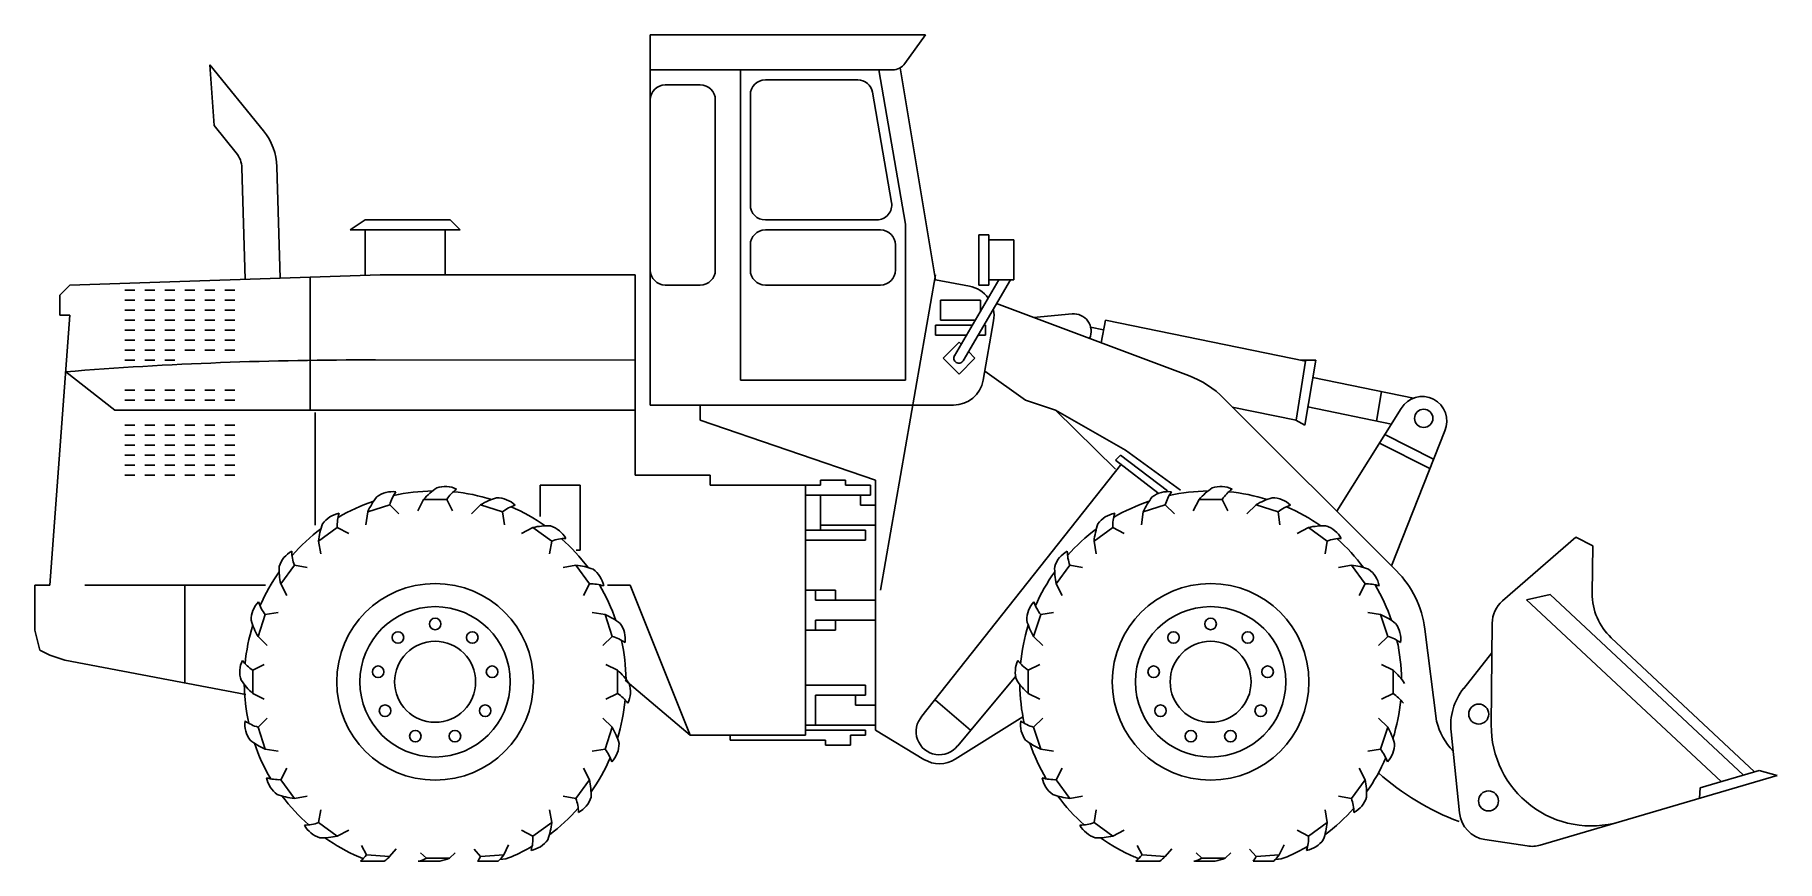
# Model space of a CAD drawing. Header units: millimetres. Extents: x -3279.21 to -3272.24, y 1770.09 to 1773.39.
import ezdxf

# ---------------------------------------------------------------- set-up
doc = ezdxf.new("R2010")
doc.units = ezdxf.units.MM
doc.header["$LTSCALE"] = 10
doc.layers.add('Veículos', color=2, linetype='Continuous')

msp = doc.modelspace()

# ---------------------------------------------------------------- linework, layer by layer
at = {"layer": 'Veículos'}
for p, q in [((-3276.7484, 1771.9139), (-3276.7484, 1773.3939)), ((-3276.7484, 1773.3939), (-3275.6484, 1773.3939)), ((-3275.6484, 1773.3939), (-3275.7305, 1773.279)), ((-3278.2944, 1773.0105), (-3278.5084, 1773.2739)), ((-3278.4918, 1773.0314), (-3278.5084, 1773.2739)), ((-3276.7484, 1773.2539), (-3275.7793, 1773.2539)), ((-3276.3884, 1772.0139), (-3276.3884, 1773.2539)), ((-3275.8347, 1773.2539), (-3275.7284, 1772.6373)), ((-3275.7497, 1773.2617), (-3275.6084, 1772.4139)), ((-3276.6884, 1773.1939), (-3276.5484, 1773.1939)), ((-3276.2884, 1773.2139), (-3275.919, 1773.2139)), ((-3276.4884, 1773.1339), (-3276.4884, 1772.4539)), ((-3276.3484, 1772.7139), (-3276.3484, 1773.1539)), ((-3275.8599, 1773.1641), (-3275.784, 1772.7241)), ((-3278.4031, 1772.9222), (-3278.4918, 1773.0314)), ((-3278.3807, 1772.862), (-3278.368, 1772.417)), ((-3278.2408, 1772.866), (-3278.2281, 1772.421)), ((-3277.9484, 1772.6139), (-3277.8884, 1772.6539)), ((-3277.5084, 1772.6139), (-3277.9484, 1772.6139)), ((-3277.8884, 1772.6539), (-3277.5484, 1772.6539)), ((-3277.8884, 1772.4339), (-3277.8884, 1772.6139)), ((-3277.5684, 1772.6139), (-3277.5684, 1772.4339)), ((-3277.5484, 1772.6539), (-3277.5084, 1772.6139)), ((-3276.2884, 1772.6539), (-3275.8431, 1772.6539)), ((-3276.2884, 1772.6139), (-3275.8284, 1772.6139)), ((-3275.7284, 1772.0139), (-3275.7284, 1772.6373)), ((-3276.3484, 1772.4539), (-3276.3484, 1772.5539)), ((-3275.7684, 1772.5539), (-3275.7684, 1772.4539)), ((-3275.4357, 1772.3939), (-3275.4357, 1772.5939)), ((-3275.4357, 1772.5939), (-3275.3957, 1772.5939)), ((-3275.3957, 1772.5939), (-3275.3957, 1772.3939)), ((-3275.3957, 1772.5739), (-3275.2957, 1772.5739)), ((-3275.2957, 1772.5739), (-3275.2957, 1772.4139)), ((-3279.0684, 1772.3939), (-3277.8284, 1772.4339)), ((-3278.1084, 1772.4249), (-3278.1084, 1771.8939)), ((-3277.8284, 1772.4339), (-3276.8084, 1772.4339)), ((-3276.8084, 1772.4339), (-3276.8084, 1771.6339)), ((-3275.6084, 1772.4339), (-3275.8284, 1771.1739)), ((-3275.6084, 1772.4139), (-3275.4728, 1772.3892)), ((-3275.3548, 1772.4139), (-3275.5328, 1772.1114)), ((-3275.3084, 1772.4139), (-3275.4983, 1772.0911)), ((-3275.2957, 1772.4139), (-3275.3957, 1772.4139)), ((-3279.1084, 1772.3539), (-3279.0684, 1772.3939)), ((-3279.1084, 1772.2739), (-3279.1084, 1772.3539)), ((-3278.8484, 1772.3739), (-3278.8084, 1772.3739)), ((-3278.8484, 1772.3339), (-3278.8084, 1772.3339)), ((-3278.7684, 1772.3739), (-3278.7284, 1772.3739)), ((-3278.7684, 1772.3339), (-3278.7284, 1772.3339)), ((-3278.6884, 1772.3739), (-3278.6484, 1772.3739)), ((-3278.6884, 1772.3339), (-3278.6484, 1772.3339)), ((-3278.6084, 1772.3739), (-3278.5684, 1772.3739)), ((-3278.6084, 1772.3339), (-3278.5684, 1772.3339)), ((-3278.5284, 1772.3739), (-3278.4884, 1772.3739)), ((-3278.5284, 1772.3339), (-3278.4884, 1772.3339)), ((-3278.4484, 1772.3739), (-3278.4084, 1772.3739)), ((-3278.4484, 1772.3339), (-3278.4084, 1772.3339)), ((-3276.5484, 1772.3939), (-3276.6884, 1772.3939)), ((-3275.8284, 1772.3939), (-3276.2884, 1772.3939)), ((-3275.5884, 1772.2539), (-3275.5884, 1772.3339)), ((-3275.5884, 1772.3339), (-3275.4284, 1772.3339)), ((-3275.3957, 1772.3939), (-3275.4357, 1772.3939)), ((-3275.4284, 1772.3339), (-3275.4284, 1772.2888)), ((-3279.1484, 1771.1939), (-3279.0684, 1772.2739)), ((-3279.0684, 1772.2739), (-3279.1084, 1772.2739)), ((-3278.8484, 1772.2939), (-3278.8084, 1772.2939)), ((-3278.7684, 1772.2939), (-3278.7284, 1772.2939)), ((-3278.6884, 1772.2939), (-3278.6484, 1772.2939)), ((-3278.6084, 1772.2939), (-3278.5684, 1772.2939)), ((-3278.5284, 1772.2939), (-3278.4884, 1772.2939)), ((-3278.4484, 1772.2939), (-3278.4084, 1772.2939)), ((-3275.3639, 1772.3197), (-3274.5976, 1772.0323)), ((-3275.2169, 1772.2646), (-3275.0623, 1772.2785)), ((-3278.8484, 1772.2539), (-3278.8084, 1772.2539)), ((-3278.8484, 1772.2139), (-3278.8084, 1772.2139)), ((-3278.7684, 1772.2539), (-3278.7284, 1772.2539)), ((-3278.7684, 1772.2139), (-3278.7284, 1772.2139)), ((-3278.6884, 1772.2539), (-3278.6484, 1772.2539)), ((-3278.6884, 1772.2139), (-3278.6484, 1772.2139)), ((-3278.6084, 1772.2539), (-3278.5684, 1772.2539)), ((-3278.6084, 1772.2139), (-3278.5684, 1772.2139)), ((-3278.5284, 1772.2539), (-3278.4884, 1772.2539)), ((-3278.5284, 1772.2139), (-3278.4884, 1772.2139)), ((-3278.4484, 1772.2539), (-3278.4084, 1772.2539)), ((-3278.4484, 1772.2139), (-3278.4084, 1772.2139)), ((-3275.6084, 1772.2339), (-3275.6084, 1772.1939)), ((-3275.4607, 1772.2339), (-3275.6084, 1772.2339)), ((-3275.6084, 1772.1939), (-3275.4843, 1772.1939)), ((-3275.449, 1772.2539), (-3275.5884, 1772.2539)), ((-3275.4379, 1772.1939), (-3275.4084, 1772.1939)), ((-3275.418, 1772.013), (-3275.3761, 1772.2503)), ((-3275.4084, 1772.2339), (-3275.4143, 1772.2339)), ((-3275.4084, 1772.1939), (-3275.4084, 1772.2339)), ((-3274.9882, 1772.2253), (-3274.9362, 1772.2147)), ((-3274.9464, 1772.1631), (-3274.9284, 1772.2539)), ((-3274.9284, 1772.2539), (-3274.1295, 1772.09)), ((-3278.8484, 1772.1739), (-3278.8084, 1772.1739)), ((-3278.8484, 1772.1339), (-3278.8084, 1772.1339)), ((-3278.7684, 1772.1739), (-3278.7284, 1772.1739)), ((-3278.7684, 1772.1339), (-3278.7284, 1772.1339)), ((-3278.6884, 1772.1739), (-3278.6484, 1772.1739)), ((-3278.6884, 1772.1339), (-3278.6484, 1772.1339)), ((-3278.6084, 1772.1739), (-3278.5684, 1772.1739)), ((-3278.6084, 1772.1339), (-3278.5684, 1772.1339)), ((-3278.5284, 1772.1739), (-3278.4884, 1772.1739)), ((-3278.5284, 1772.1339), (-3278.4884, 1772.1339)), ((-3278.4484, 1772.1739), (-3278.4084, 1772.1739)), ((-3278.4484, 1772.1339), (-3278.4084, 1772.1339)), ((-3275.5141, 1772.1653), (-3275.5777, 1772.1016)), ((-3275.5059, 1772.1571), (-3275.5141, 1772.1653)), ((-3275.4504, 1772.1016), (-3275.4767, 1772.1279)), ((-3278.8484, 1772.0939), (-3278.8084, 1772.0939)), ((-3278.7684, 1772.0939), (-3278.7284, 1772.0939)), ((-3278.6884, 1772.0939), (-3278.6484, 1772.0939)), ((-3276.8084, 1772.0939), (-3277.947, 1772.0943)), ((-3275.5777, 1772.1016), (-3275.5141, 1772.038)), ((-3275.5141, 1772.038), (-3275.4504, 1772.1016)), ((-3274.1295, 1772.09), (-3274.166, 1771.8531)), ((-3274.1484, 1772.0939), (-3274.0884, 1772.0939)), ((-3274.0884, 1772.0939), (-3274.132, 1771.8339)), ((-3278.8884, 1771.8939), (-3279.0852, 1772.047)), ((-3276.3884, 1772.0139), (-3275.7284, 1772.0139)), ((-3275.2484, 1771.9339), (-3275.4116, 1772.0491)), ((-3274.1001, 1772.024), (-3273.6982, 1771.9415)), ((-3278.8484, 1771.9739), (-3278.8084, 1771.9739)), ((-3278.8484, 1771.9339), (-3278.8084, 1771.9339)), ((-3278.7684, 1771.9739), (-3278.7284, 1771.9739)), ((-3278.7684, 1771.9339), (-3278.7284, 1771.9339)), ((-3278.6884, 1771.9739), (-3278.6484, 1771.9739)), ((-3278.6884, 1771.9339), (-3278.6484, 1771.9339)), ((-3278.6084, 1771.9739), (-3278.5684, 1771.9739)), ((-3278.6084, 1771.9339), (-3278.5684, 1771.9339)), ((-3278.5284, 1771.9739), (-3278.4884, 1771.9739)), ((-3278.5284, 1771.9339), (-3278.4884, 1771.9339)), ((-3278.4484, 1771.9739), (-3278.4084, 1771.9739)), ((-3278.4484, 1771.9339), (-3278.4084, 1771.9339)), ((-3276.7484, 1771.9139), (-3275.5362, 1771.9139)), ((-3276.5484, 1771.8539), (-3276.5484, 1771.9139)), ((-3275.1284, 1771.8939), (-3275.2484, 1771.9339)), ((-3274.4552, 1771.9406), (-3273.7659, 1771.2514)), ((-3273.8258, 1771.9677), (-3273.8455, 1771.85)), ((-3276.8084, 1771.8939), (-3278.8884, 1771.8939)), ((-3278.0884, 1771.8849), (-3278.0884, 1771.4339)), ((-3275.8484, 1771.6139), (-3276.5484, 1771.8539)), ((-3274.8893, 1771.6582), (-3275.1284, 1771.8939)), ((-3275.1284, 1771.8939), (-3274.8484, 1771.7339)), ((-3274.4221, 1771.9056), (-3274.166, 1771.8531)), ((-3274.132, 1771.8339), (-3274.1684, 1771.8539)), ((-3274.1198, 1771.9063), (-3273.7858, 1771.8378)), ((-3274.0038, 1771.4893), (-3273.7468, 1771.9001)), ((-3278.8484, 1771.8339), (-3278.8084, 1771.8339)), ((-3278.8484, 1771.7939), (-3278.8084, 1771.7939)), ((-3278.7684, 1771.8339), (-3278.7284, 1771.8339)), ((-3278.7684, 1771.7939), (-3278.7284, 1771.7939)), ((-3278.6884, 1771.8339), (-3278.6484, 1771.8339)), ((-3278.6884, 1771.7939), (-3278.6484, 1771.7939)), ((-3278.6084, 1771.8339), (-3278.5684, 1771.8339)), ((-3278.6084, 1771.7939), (-3278.5684, 1771.7939)), ((-3278.5284, 1771.8339), (-3278.4884, 1771.8339)), ((-3278.5284, 1771.7939), (-3278.4884, 1771.7939)), ((-3278.4484, 1771.8339), (-3278.4084, 1771.8339)), ((-3278.4484, 1771.7939), (-3278.4084, 1771.7939)), ((-3273.617, 1771.6982), (-3273.8121, 1771.7957)), ((-3273.5728, 1771.8106), (-3273.7854, 1771.2708)), ((-3278.8484, 1771.7539), (-3278.8084, 1771.7539)), ((-3278.8484, 1771.7139), (-3278.8084, 1771.7139)), ((-3278.7684, 1771.7539), (-3278.7284, 1771.7539)), ((-3278.7684, 1771.7139), (-3278.7284, 1771.7139)), ((-3278.6884, 1771.7539), (-3278.6484, 1771.7539)), ((-3278.6884, 1771.7139), (-3278.6484, 1771.7139)), ((-3278.6084, 1771.7539), (-3278.5684, 1771.7539)), ((-3278.6084, 1771.7139), (-3278.5684, 1771.7139)), ((-3278.5284, 1771.7539), (-3278.4884, 1771.7539)), ((-3278.5284, 1771.7139), (-3278.4884, 1771.7139)), ((-3278.4484, 1771.7539), (-3278.4084, 1771.7539)), ((-3278.4484, 1771.7139), (-3278.4084, 1771.7139)), ((-3274.8684, 1771.7139), (-3274.8884, 1771.6939)), ((-3274.6814, 1771.5712), (-3274.8684, 1771.7139)), ((-3274.8484, 1771.7339), (-3274.6284, 1771.5739)), ((-3273.6318, 1771.6608), (-3273.8334, 1771.7617)), ((-3278.8484, 1771.6739), (-3278.8084, 1771.6739)), ((-3278.8484, 1771.6339), (-3278.8084, 1771.6339)), ((-3278.7684, 1771.6739), (-3278.7284, 1771.6739)), ((-3278.7684, 1771.6339), (-3278.7284, 1771.6339)), ((-3278.6884, 1771.6739), (-3278.6484, 1771.6739)), ((-3278.6884, 1771.6339), (-3278.6484, 1771.6339)), ((-3278.6084, 1771.6739), (-3278.5684, 1771.6739)), ((-3278.6084, 1771.6339), (-3278.5684, 1771.6339)), ((-3278.5284, 1771.6739), (-3278.4884, 1771.6739)), ((-3278.5284, 1771.6339), (-3278.4884, 1771.6339)), ((-3278.4484, 1771.6739), (-3278.4084, 1771.6739)), ((-3278.4484, 1771.6339), (-3278.4084, 1771.6339)), ((-3276.8084, 1771.6339), (-3276.5084, 1771.6339)), ((-3276.5084, 1771.6339), (-3276.5084, 1771.5939)), ((-3274.8684, 1771.6739), (-3275.6624, 1770.6703)), ((-3274.8884, 1771.6939), (-3274.7192, 1771.5636)), ((-3277.1884, 1771.5939), (-3277.1884, 1771.4687)), ((-3277.0284, 1771.5939), (-3277.1884, 1771.5939)), ((-3277.0284, 1771.3339), (-3277.0284, 1771.5939)), ((-3276.5084, 1771.5939), (-3276.1284, 1771.5939)), ((-3276.1284, 1771.5939), (-3276.1284, 1770.5939)), ((-3276.1284, 1771.5939), (-3276.0684, 1771.5939)), ((-3276.0684, 1771.5939), (-3276.0684, 1771.6139)), ((-3276.0684, 1771.6139), (-3275.9684, 1771.6139)), ((-3275.9684, 1771.6139), (-3275.9684, 1771.5939)), ((-3275.9684, 1771.5939), (-3275.8684, 1771.5939)), ((-3275.8684, 1771.5939), (-3275.8684, 1771.5539)), ((-3275.8484, 1770.6139), (-3275.8484, 1771.6139)), ((-3277.7898, 1771.5154), (-3277.8777, 1771.4868)), ((-3277.7898, 1771.5154), (-3277.7535, 1771.4785)), ((-3277.6547, 1771.5367), (-3277.6778, 1771.4905)), ((-3277.5622, 1771.5367), (-3277.6547, 1771.5367)), ((-3277.5622, 1771.5367), (-3277.5391, 1771.4905)), ((-3277.4271, 1771.5154), (-3277.4634, 1771.4785)), ((-3277.3391, 1771.4868), (-3277.4271, 1771.5154)), ((-3275.8684, 1771.5539), (-3276.1284, 1771.5539)), ((-3276.0684, 1771.5539), (-3276.0684, 1771.4139)), ((-3275.9084, 1771.5539), (-3275.9084, 1771.5139)), ((-3275.9084, 1771.5139), (-3275.8484, 1771.5139)), ((-3274.6898, 1771.5154), (-3274.7777, 1771.4868)), ((-3274.6898, 1771.5154), (-3274.6535, 1771.4785)), ((-3274.5547, 1771.5367), (-3274.5778, 1771.4905)), ((-3274.4622, 1771.5367), (-3274.5547, 1771.5367)), ((-3274.4622, 1771.5367), (-3274.4391, 1771.4905)), ((-3274.3271, 1771.5154), (-3274.3634, 1771.4785)), ((-3274.2391, 1771.4868), (-3274.3271, 1771.5154)), ((-3277.9996, 1771.4247), (-3278.0744, 1771.3703)), ((-3277.9996, 1771.4247), (-3277.9537, 1771.4009)), ((-3277.8777, 1771.4868), (-3277.8854, 1771.4356)), ((-3277.3391, 1771.4868), (-3277.3314, 1771.4356)), ((-3277.2173, 1771.4247), (-3277.2632, 1771.4009)), ((-3277.1425, 1771.3703), (-3277.2173, 1771.4247)), ((-3275.8484, 1771.4339), (-3276.0684, 1771.4339)), ((-3274.8996, 1771.4247), (-3274.9744, 1771.3703)), ((-3274.8996, 1771.4247), (-3274.8537, 1771.4009)), ((-3274.7777, 1771.4868), (-3274.7854, 1771.4356)), ((-3274.2391, 1771.4868), (-3274.2314, 1771.4356)), ((-3274.1173, 1771.4247), (-3274.1632, 1771.4009)), ((-3274.0425, 1771.3703), (-3274.1173, 1771.4247)), ((-3278.0744, 1771.3703), (-3278.0659, 1771.3193)), ((-3277.1425, 1771.3703), (-3277.1509, 1771.3193)), ((-3276.1284, 1771.4139), (-3275.8884, 1771.4139)), ((-3275.8884, 1771.3739), (-3276.1284, 1771.3739)), ((-3275.8884, 1771.4139), (-3275.8884, 1771.3739)), ((-3274.9744, 1771.3703), (-3274.9659, 1771.3193)), ((-3274.0425, 1771.3703), (-3274.0509, 1771.3193)), ((-3273.0493, 1771.3858), (-3273.3417, 1771.131)), ((-3272.9813, 1771.351), (-3273.0493, 1771.3858)), ((-3277.0449, 1771.3339), (-3277.0284, 1771.3339)), ((-3272.9832, 1771.1614), (-3272.9813, 1771.351)), ((-3278.1711, 1771.2736), (-3278.2255, 1771.1988)), ((-3278.1711, 1771.2736), (-3278.1201, 1771.2651)), ((-3277.0458, 1771.2736), (-3277.0968, 1771.2651)), ((-3276.9914, 1771.1988), (-3277.0458, 1771.2736)), ((-3275.0711, 1771.2736), (-3275.1255, 1771.1988)), ((-3275.0711, 1771.2736), (-3275.0201, 1771.2651)), ((-3273.9458, 1771.2736), (-3273.9968, 1771.2651)), ((-3273.8914, 1771.1988), (-3273.9458, 1771.2736)), ((-3279.2084, 1771.0139), (-3279.2084, 1771.1939)), ((-3279.2084, 1771.1939), (-3279.1484, 1771.1939)), ((-3278.2868, 1771.1939), (-3279.0084, 1771.1939)), ((-3278.6084, 1771.1939), (-3278.6084, 1770.8031)), ((-3278.2255, 1771.1988), (-3278.2017, 1771.1529)), ((-3276.9914, 1771.1988), (-3277.0152, 1771.1529)), ((-3276.8284, 1771.1939), (-3276.9194, 1771.1939)), ((-3276.5884, 1770.5939), (-3276.8284, 1771.1939)), ((-3276.1284, 1771.1739), (-3276.0084, 1771.1739)), ((-3276.0884, 1771.1739), (-3276.0884, 1771.1339)), ((-3276.0084, 1771.1739), (-3276.0084, 1771.1339)), ((-3275.1255, 1771.1988), (-3275.1017, 1771.1529)), ((-3273.8914, 1771.1988), (-3273.9152, 1771.1529)), ((-3273.1513, 1771.1573), (-3273.2457, 1771.136)), ((-3272.3787, 1770.4351), (-3273.1513, 1771.1573)), ((-3278.2876, 1771.0769), (-3278.3161, 1770.989)), ((-3278.2876, 1771.0769), (-3278.2364, 1771.0846)), ((-3276.9293, 1771.0769), (-3276.9804, 1771.0846)), ((-3276.9007, 1770.989), (-3276.9293, 1771.0769)), ((-3276.0884, 1771.1339), (-3275.8484, 1771.1339)), ((-3275.1876, 1771.0769), (-3275.2161, 1770.989)), ((-3275.1876, 1771.0769), (-3275.1364, 1771.0846)), ((-3273.8293, 1771.0769), (-3273.8804, 1771.0846)), ((-3273.8007, 1770.989), (-3273.8293, 1771.0769)), ((-3272.4679, 1770.4089), (-3273.2457, 1771.136)), ((-3279.1884, 1770.9339), (-3279.2084, 1771.0139)), ((-3276.0084, 1771.0139), (-3276.1284, 1771.0139)), ((-3275.8484, 1771.0539), (-3276.0884, 1771.0539)), ((-3276.0884, 1771.0539), (-3276.0884, 1771.0139)), ((-3276.0084, 1771.0539), (-3276.0084, 1771.0139)), ((-3273.6056, 1770.6504), (-3273.6519, 1771.0185)), ((-3273.3828, 1771.0417), (-3273.3868, 1770.6356)), ((-3278.3161, 1770.989), (-3278.2793, 1770.9527)), ((-3276.9007, 1770.989), (-3276.9376, 1770.9527)), ((-3275.2161, 1770.989), (-3275.1793, 1770.9527)), ((-3273.8007, 1770.989), (-3273.8376, 1770.9527)), ((-3272.3341, 1770.4482), (-3272.9071, 1770.9838)), ((-3279.1484, 1770.9139), (-3279.1884, 1770.9339)), ((-3279.0884, 1770.8939), (-3279.1484, 1770.9139)), ((-3278.3645, 1770.7569), (-3279.0884, 1770.8939)), ((-3278.3375, 1770.8539), (-3278.2913, 1770.877)), ((-3276.8793, 1770.8539), (-3276.9256, 1770.877)), ((-3275.2375, 1770.8539), (-3275.1913, 1770.877)), ((-3273.7793, 1770.8539), (-3273.8256, 1770.877)), ((-3273.384, 1770.9239), (-3273.4968, 1770.7816)), ((-3278.3375, 1770.8539), (-3278.3375, 1770.7614)), ((-3276.8793, 1770.7614), (-3276.8793, 1770.8539)), ((-3276.5884, 1770.5939), (-3276.8484, 1770.8139)), ((-3275.5196, 1770.5524), (-3275.2878, 1770.8306)), ((-3275.2375, 1770.8539), (-3275.2375, 1770.7614)), ((-3273.7793, 1770.7614), (-3273.7793, 1770.8539)), ((-3278.3375, 1770.7614), (-3278.2913, 1770.7383)), ((-3276.8793, 1770.7614), (-3276.9256, 1770.7383)), ((-3276.1284, 1770.7939), (-3275.8884, 1770.7939)), ((-3275.8884, 1770.7539), (-3276.0884, 1770.7539)), ((-3276.0884, 1770.6339), (-3276.0884, 1770.7539)), ((-3275.9284, 1770.7539), (-3275.9284, 1770.7139)), ((-3275.8884, 1770.7939), (-3275.8884, 1770.7539)), ((-3275.4684, 1770.6139), (-3275.6084, 1770.7339)), ((-3275.2375, 1770.7614), (-3275.1913, 1770.7383)), ((-3273.7793, 1770.7614), (-3273.8256, 1770.7383)), ((-3278.3161, 1770.6263), (-3278.2793, 1770.6626)), ((-3276.9007, 1770.6263), (-3276.9376, 1770.6626)), ((-3275.9284, 1770.7139), (-3275.8484, 1770.7139)), ((-3275.2586, 1770.6675), (-3275.529, 1770.4986)), ((-3275.2161, 1770.6263), (-3275.1793, 1770.6626)), ((-3273.8007, 1770.6263), (-3273.8376, 1770.6626)), ((-3278.3161, 1770.6263), (-3278.2876, 1770.5384)), ((-3276.9293, 1770.5384), (-3276.9007, 1770.6263)), ((-3276.1284, 1770.5939), (-3276.5884, 1770.5939)), ((-3276.4284, 1770.5739), (-3276.4284, 1770.5939)), ((-3275.8484, 1770.6339), (-3276.1284, 1770.6339)), ((-3276.1284, 1770.6139), (-3275.8884, 1770.6139)), ((-3275.8884, 1770.5939), (-3275.9484, 1770.5939)), ((-3275.9484, 1770.5939), (-3275.9484, 1770.5539)), ((-3275.8884, 1770.6139), (-3275.8884, 1770.5939)), ((-3275.6543, 1770.4974), (-3275.8484, 1770.6139)), ((-3275.2161, 1770.6263), (-3275.1876, 1770.5384)), ((-3273.8293, 1770.5384), (-3273.8007, 1770.6263)), ((-3273.5475, 1770.6074), (-3273.5135, 1770.2833)), ((-3278.2876, 1770.5384), (-3278.2364, 1770.5306)), ((-3276.9293, 1770.5384), (-3276.9804, 1770.5306)), ((-3276.0484, 1770.5739), (-3276.4284, 1770.5739)), ((-3276.0484, 1770.5539), (-3276.0484, 1770.5739)), ((-3275.9484, 1770.5539), (-3276.0484, 1770.5539)), ((-3275.1876, 1770.5384), (-3275.1364, 1770.5306)), ((-3273.8293, 1770.5384), (-3273.8804, 1770.5306)), ((-3278.2255, 1770.4165), (-3278.2017, 1770.4624)), ((-3276.9914, 1770.4165), (-3277.0152, 1770.4624)), ((-3275.1255, 1770.4165), (-3275.1017, 1770.4624)), ((-3273.8914, 1770.4165), (-3273.9152, 1770.4624)), ((-3272.5515, 1770.3844), (-3272.3162, 1770.4535)), ((-3272.2439, 1770.433), (-3272.3162, 1770.4535)), ((-3278.2255, 1770.4165), (-3278.1711, 1770.3417)), ((-3277.0458, 1770.3417), (-3276.9914, 1770.4165)), ((-3275.1255, 1770.4165), (-3275.0711, 1770.3417)), ((-3273.9458, 1770.3417), (-3273.8914, 1770.4165)), ((-3273.1909, 1770.1548), (-3272.2439, 1770.433)), ((-3272.5515, 1770.3844), (-3272.5541, 1770.3419)), ((-3278.1711, 1770.3417), (-3278.1201, 1770.3501)), ((-3277.0458, 1770.3417), (-3277.0968, 1770.3501)), ((-3275.0711, 1770.3417), (-3275.0201, 1770.3501)), ((-3273.9458, 1770.3417), (-3273.9968, 1770.3501)), ((-3278.0744, 1770.245), (-3278.0659, 1770.296)), ((-3278.0744, 1770.245), (-3277.9996, 1770.1906)), ((-3277.2173, 1770.1906), (-3277.1425, 1770.245)), ((-3277.1425, 1770.245), (-3277.1509, 1770.296)), ((-3274.9744, 1770.245), (-3274.9659, 1770.296)), ((-3274.9744, 1770.245), (-3274.8996, 1770.1906)), ((-3274.1173, 1770.1906), (-3274.0425, 1770.245)), ((-3274.0425, 1770.245), (-3274.0509, 1770.296)), ((-3277.9996, 1770.1906), (-3277.9537, 1770.2144)), ((-3277.2173, 1770.1906), (-3277.2632, 1770.2144)), ((-3274.8996, 1770.1906), (-3274.8537, 1770.2144)), ((-3274.1173, 1770.1906), (-3274.1632, 1770.2144)), ((-3273.4123, 1770.1772), (-3273.2429, 1770.1514)), ((-3277.8826, 1770.1162), (-3277.9022, 1770.1532)), ((-3277.8826, 1770.1162), (-3277.7903, 1770.1093)), ((-3277.7903, 1770.1093), (-3277.7639, 1770.1394)), ((-3277.6434, 1770.1029), (-3277.6665, 1770.124)), ((-3277.6434, 1770.1029), (-3277.5509, 1770.1029)), ((-3277.5509, 1770.1029), (-3277.5278, 1770.124)), ((-3277.4265, 1770.1092), (-3277.453, 1770.1393)), ((-3277.4265, 1770.1092), (-3277.3343, 1770.116)), ((-3277.3343, 1770.116), (-3277.3146, 1770.1566)), ((-3274.7826, 1770.1162), (-3274.8022, 1770.1532)), ((-3274.7826, 1770.1162), (-3274.6903, 1770.1093)), ((-3274.6903, 1770.1093), (-3274.6639, 1770.1394)), ((-3274.5434, 1770.1029), (-3274.5665, 1770.124)), ((-3274.5434, 1770.1029), (-3274.4509, 1770.1029)), ((-3274.4509, 1770.1029), (-3274.4278, 1770.124)), ((-3274.3265, 1770.1092), (-3274.353, 1770.1393)), ((-3274.3265, 1770.1092), (-3274.2343, 1770.116)), ((-3274.2343, 1770.116), (-3274.2146, 1770.1566)), ((-3277.9072, 1770.0908), (-3277.8115, 1770.0908)), ((-3277.6761, 1770.0908), (-3277.5898, 1770.0908)), ((-3277.4388, 1770.0908), (-3277.3561, 1770.0908)), ((-3274.8072, 1770.0908), (-3274.7115, 1770.0908)), ((-3274.5761, 1770.0908), (-3274.4898, 1770.0908)), ((-3274.3388, 1770.0908), (-3274.2561, 1770.0908))]:
    msp.add_line(p, q, dxfattribs=at)
for centre, radius in [((-3273.6567, 1771.8609), 0.0366), ((-3277.6084, 1770.8076), 0.3931), ((-3274.5084, 1770.8076), 0.3931), ((-3277.6084, 1770.8076), 0.3006), ((-3274.5084, 1770.8076), 0.3006), ((-3277.7571, 1770.9848), 0.0231), ((-3277.6084, 1771.0389), 0.0231), ((-3277.4598, 1770.9848), 0.0231), ((-3274.6571, 1770.9848), 0.0231), ((-3274.5084, 1771.0389), 0.0231), ((-3274.3598, 1770.9848), 0.0231), ((-3277.6084, 1770.8076), 0.1619), ((-3274.5084, 1770.8076), 0.1619), ((-3277.8362, 1770.8478), 0.0231), ((-3277.3807, 1770.8478), 0.0231), ((-3274.7362, 1770.8478), 0.0231), ((-3274.2807, 1770.8478), 0.0231), ((-3277.8087, 1770.692), 0.0231), ((-3277.4082, 1770.692), 0.0231), ((-3274.7087, 1770.692), 0.0231), ((-3274.3082, 1770.692), 0.0231), ((-3273.4369, 1770.6787), 0.04), ((-3277.6875, 1770.5903), 0.0231), ((-3277.5293, 1770.5903), 0.0231), ((-3274.5875, 1770.5903), 0.0231), ((-3274.4293, 1770.5903), 0.0231), ((-3273.3978, 1770.3314), 0.04)]:
    msp.add_circle(centre, radius, dxfattribs=at)
for centre, radius, start, end in [((-3275.7793, 1773.3139), 0.06, 270, 324.46232), ((-3276.6884, 1773.1339), 0.06, 90, 180), ((-3276.5484, 1773.1339), 0.06, 0, 90), ((-3276.2884, 1773.1539), 0.06, 90, 180), ((-3275.919, 1773.1539), 0.06, 9.78241, 90), ((-3278.4807, 1772.8591), 0.24, 1.63658, 39.09386), ((-3278.4807, 1772.8591), 0.1, 1.63658, 39.09386), ((-3276.2884, 1772.7139), 0.06, 180, 270), ((-3275.8431, 1772.7139), 0.06, 270, 9.78241), ((-3276.2884, 1772.5539), 0.06, 90, 180), ((-3275.8284, 1772.5539), 0.06, 0, 90), ((-3276.6884, 1772.4539), 0.06, 180, 270), ((-3276.5484, 1772.4539), 0.06, 270, 0), ((-3276.2884, 1772.4539), 0.06, 180, 270), ((-3275.8284, 1772.4539), 0.06, 270, 0), ((-3275.4943, 1772.2712), 0.12, 36.03935, 79.69515), ((-3275.4943, 1772.2712), 0.12, 349.99202, 12.47979), ((-3275.0559, 1772.2092), 0.0696, 335.58917, 95.32036), ((-3277.9019, 1757.2882), 14.8061, 89.78882, 94.58399), ((-3275.5155, 1772.1013), 0.02, 149.53446, 239.53446), ((-3275.5155, 1772.1013), 0.02, 239.53446, 329.53446), ((-3275.5362, 1772.0339), 0.12, 270, 349.99202), ((-3274.738, 1771.6578), 0.4, 45, 69.44395), ((-3273.6624, 1771.8503), 0.098, 336.11972, 149.41443), ((-3277.7789, 1771.4626), 0.1053, 82.4495, 126.60011), ((-3277.6263, 1771.4688), 0.17, 144.72093, 164.09372), ((-3277.6084, 1770.8076), 0.7631, 90.76366, 102.54402), ((-3277.4466, 1771.3517), 0.2785, 123.86539, 138.36646), ((-3277.5682, 1771.4832), 0.1053, 64.4495, 108.60011), ((-3277.4211, 1771.4419), 0.17, 126.72093, 146.09372), ((-3277.6084, 1770.8076), 0.7631, 72.76366, 84.54402), ((-3274.6789, 1771.4626), 0.1053, 82.4495, 126.60011), ((-3274.5263, 1771.4688), 0.17, 144.72093, 164.09372), ((-3274.5084, 1770.8076), 0.7631, 90.76366, 102.54402), ((-3274.3466, 1771.3517), 0.2785, 123.86539, 138.36646), ((-3274.4682, 1771.4832), 0.1053, 64.4495, 108.60011), ((-3274.3211, 1771.4419), 0.17, 126.72093, 146.09372), ((-3274.5084, 1770.8076), 0.7631, 72.76366, 84.54402), ((-3277.6084, 1770.8076), 0.7631, 108.76366, 120.54402), ((-3277.6226, 1771.3751), 0.2785, 141.86539, 156.36646), ((-3277.2864, 1771.2751), 0.2785, 105.86539, 120.36646), ((-3277.3614, 1771.4377), 0.1053, 46.4495, 90.60011), ((-3277.2343, 1771.353), 0.17, 108.72093, 128.09372), ((-3277.6084, 1770.8076), 0.7631, 54.76366, 66.54402), ((-3274.5084, 1770.8076), 0.7631, 108.76366, 120.54402), ((-3274.5226, 1771.3751), 0.2785, 141.86539, 156.36646), ((-3274.1864, 1771.2751), 0.2785, 105.86539, 120.36646), ((-3274.2614, 1771.4377), 0.1053, 46.4495, 90.60011), ((-3274.1343, 1771.353), 0.17, 108.72093, 128.09372), ((-3274.5084, 1770.8076), 0.7631, 54.76366, 66.54402), ((-3277.7973, 1771.343), 0.2785, 159.86539, 174.36646), ((-3277.9729, 1771.3778), 0.1053, 100.4495, 144.60011), ((-3277.8297, 1771.4309), 0.17, 162.72093, 182.09372), ((-3277.1577, 1771.1527), 0.2785, 87.86539, 102.36646), ((-3277.1788, 1771.3305), 0.1053, 28.4495, 72.60011), ((-3274.6973, 1771.343), 0.2785, 159.86539, 174.36646), ((-3274.8729, 1771.3778), 0.1053, 100.4495, 144.60011), ((-3274.7297, 1771.4309), 0.17, 162.72093, 182.09372), ((-3274.0577, 1771.1527), 0.2785, 87.86539, 102.36646), ((-3274.0788, 1771.3305), 0.1053, 28.4495, 72.60011), ((-3277.6084, 1770.8076), 0.7631, 126.76366, 138.54402), ((-3277.0841, 1771.2107), 0.17, 90.72093, 110.09372), ((-3277.6084, 1770.8076), 0.7631, 36.76366, 48.54402), ((-3274.5084, 1770.8076), 0.7631, 126.76366, 138.54402), ((-3273.9841, 1771.2107), 0.17, 90.72093, 110.09372), ((-3274.5084, 1770.8076), 0.7631, 36.76366, 48.54402), ((-3278.1313, 1771.2373), 0.1053, 118.4495, 162.60011), ((-3278.0115, 1771.332), 0.17, 180.72093, 200.09372), ((-3275.0313, 1771.2373), 0.1053, 118.4495, 162.60011), ((-3274.9115, 1771.332), 0.17, 180.72093, 200.09372), ((-3277.6084, 1770.8076), 0.7631, 144.76366, 156.54402), ((-3277.9535, 1771.2584), 0.2785, 177.86539, 192.36646), ((-3277.0731, 1770.9965), 0.2785, 69.86539, 84.36646), ((-3277.0382, 1771.1721), 0.1053, 10.4495, 54.60011), ((-3274.5084, 1770.8076), 0.7631, 144.76366, 156.54402), ((-3274.8535, 1771.2584), 0.2785, 177.86539, 192.36646), ((-3273.9731, 1770.9965), 0.2785, 69.86539, 84.36646), ((-3273.9382, 1771.1721), 0.1053, 10.4495, 54.60011), ((-3274.0488, 1770.9686), 0.4, 7.17619, 45), ((-3276.9852, 1771.0289), 0.17, 72.72093, 92.09372), ((-3277.6084, 1770.8076), 0.7631, 18.76366, 30.54402), ((-3273.8852, 1771.0289), 0.17, 72.72093, 92.09372), ((-3274.5084, 1770.8076), 0.7631, 18.76366, 30.54402), ((-3272.7432, 1771.1591), 0.24, 179.44324, 226.93279), ((-3278.2385, 1771.0547), 0.1053, 136.4495, 180.60011), ((-3278.1538, 1771.1818), 0.17, 198.72093, 218.09372), ((-3277.0409, 1770.8218), 0.2785, 51.86539, 66.36646), ((-3275.1385, 1771.0547), 0.1053, 136.4495, 180.60011), ((-3275.0538, 1771.1818), 0.17, 198.72093, 218.09372), ((-3273.9409, 1770.8218), 0.2785, 51.86539, 66.36646), ((-3273.2628, 1771.0405), 0.12, 131.07677, 179.44324), ((-3277.6084, 1770.8076), 0.7631, 162.76366, 174.54402), ((-3278.0759, 1771.1297), 0.2785, 195.86539, 210.36646), ((-3276.9535, 1770.9781), 0.1053, 352.4495, 36.60011), ((-3274.5084, 1770.8076), 0.7631, 162.76366, 174.54402), ((-3274.9759, 1771.1297), 0.2785, 195.86539, 210.36646), ((-3273.8535, 1770.9781), 0.1053, 352.4495, 36.60011), ((-3276.9473, 1770.8255), 0.17, 54.72093, 74.09372), ((-3277.6084, 1770.8076), 0.7631, 0.76366, 12.54402), ((-3273.8473, 1770.8255), 0.17, 54.72093, 74.09372), ((-3274.5084, 1770.8076), 0.7631, 0.76366, 12.54402), ((-3278.284, 1770.8479), 0.1053, 154.4495, 198.60011), ((-3278.2427, 1770.995), 0.17, 216.72093, 236.09372), ((-3275.184, 1770.8479), 0.1053, 154.4495, 198.60011), ((-3275.1427, 1770.995), 0.17, 216.72093, 236.09372), ((-3278.1525, 1770.9695), 0.2785, 213.86539, 228.36646), ((-3277.6084, 1770.8076), 0.7631, 180.76366, 192.54402), ((-3277.0643, 1770.6458), 0.2785, 33.86539, 48.36646), ((-3276.9329, 1770.7674), 0.1053, 334.4495, 18.60011), ((-3275.0525, 1770.9695), 0.2785, 213.86539, 228.36646), ((-3274.5084, 1770.8076), 0.7631, 180.76366, 192.54402), ((-3273.9643, 1770.6458), 0.2785, 33.86539, 48.36646), ((-3277.6084, 1770.8076), 0.7631, 342.76366, 354.54402), ((-3276.9741, 1770.6203), 0.17, 36.72093, 56.09372), ((-3274.5084, 1770.8076), 0.7631, 342.76366, 354.54402), ((-3273.8741, 1770.6203), 0.17, 36.72093, 56.09372), ((-3273.3088, 1770.6325), 0.24, 141.56825, 185.98953), ((-3275.5932, 1770.6087), 0.0926, 138.34538, 322.56592), ((-3278.2634, 1770.6372), 0.1053, 172.4495, 216.60011), ((-3278.2696, 1770.7898), 0.17, 234.72093, 254.09372), ((-3277.141, 1770.4856), 0.2785, 15.86539, 30.36646), ((-3275.1634, 1770.6372), 0.1053, 172.4495, 216.60011), ((-3275.1696, 1770.7898), 0.17, 234.72093, 254.09372), ((-3274.041, 1770.4856), 0.2785, 15.86539, 30.36646), ((-3273.3352, 1770.7215), 0.2795, 194.7389, 223.0562), ((-3272.9868, 1770.6317), 0.4, 179.44324, 286.37075), ((-3278.1759, 1770.7935), 0.2785, 231.86539, 246.36646), ((-3277.6084, 1770.8076), 0.7631, 198.76366, 210.54402), ((-3277.0631, 1770.4335), 0.17, 18.72093, 38.09372), ((-3276.9784, 1770.5606), 0.1053, 316.4495, 0.60011), ((-3275.0759, 1770.7935), 0.2785, 231.86539, 246.36646), ((-3274.5084, 1770.8076), 0.7631, 198.76366, 210.54402), ((-3273.9631, 1770.4335), 0.17, 18.72093, 38.09372), ((-3273.8784, 1770.5606), 0.1053, 316.4495, 0.60011), ((-3277.6084, 1770.8076), 0.7631, 324.76366, 336.54402), ((-3275.5926, 1770.6003), 0.12, 239.03624, 302.00538), ((-3274.5084, 1770.8076), 0.7631, 324.76366, 336.54402), ((-3278.2317, 1770.5864), 0.17, 252.72093, 272.09372), ((-3278.1786, 1770.4432), 0.1053, 190.4495, 234.60011), ((-3277.2634, 1770.3569), 0.2785, 357.86539, 12.36646), ((-3275.0786, 1770.4432), 0.1053, 190.4495, 234.60011), ((-3275.1317, 1770.5864), 0.17, 252.72093, 272.09372), ((-3274.1634, 1770.3569), 0.2785, 357.86539, 12.36646), ((-3273.1555, 1771.2101), 1.0263, 228.33214, 249.47142), ((-3278.1438, 1770.6188), 0.2785, 249.86539, 264.36646), ((-3277.6084, 1770.8076), 0.7631, 216.76366, 228.54402), ((-3277.2054, 1770.2833), 0.17, 0.72093, 20.09372), ((-3277.0856, 1770.378), 0.1053, 298.4495, 342.60011), ((-3275.0438, 1770.6188), 0.2785, 249.86539, 264.36646), ((-3274.5084, 1770.8076), 0.7631, 216.76366, 228.54402), ((-3274.1054, 1770.2833), 0.17, 0.72093, 20.09372), ((-3273.9856, 1770.378), 0.1053, 298.4495, 342.60011), ((-3278.1328, 1770.4046), 0.17, 270.72093, 290.09372), ((-3277.4196, 1770.2723), 0.2785, 339.86539, 354.36646), ((-3277.6084, 1770.8076), 0.7631, 306.76366, 318.54402), ((-3275.0328, 1770.4046), 0.17, 270.72093, 290.09372), ((-3274.3196, 1770.2723), 0.2785, 339.86539, 354.36646), ((-3274.5084, 1770.8076), 0.7631, 306.76366, 318.54402), ((-3273.3942, 1770.2959), 0.12, 185.98953, 261.31313), ((-3278.0381, 1770.2848), 0.1053, 208.4495, 252.60011), ((-3278.0592, 1770.4626), 0.2785, 267.86539, 282.36646), ((-3277.6084, 1770.8076), 0.7631, 234.76366, 246.41655), ((-3277.3872, 1770.1844), 0.17, 342.72093, 2.09372), ((-3277.244, 1770.2374), 0.1053, 280.4495, 324.60011), ((-3274.9381, 1770.2848), 0.1053, 208.4495, 252.60011), ((-3274.9592, 1770.4626), 0.2785, 267.86539, 282.36646), ((-3274.5084, 1770.8076), 0.7631, 234.76366, 246.41655), ((-3274.2872, 1770.1844), 0.17, 342.72093, 2.09372), ((-3274.144, 1770.2374), 0.1053, 280.4495, 324.60011), ((-3277.8582, 1770.2354), 0.1388, 246.41655, 254.49954), ((-3278.0162, 1770.2211), 0.17, 309.90498, 321.85188), ((-3277.9842, 1770.3092), 0.2785, 308.32979, 314.12461), ((-3277.6897, 1770.1773), 0.0875, 278.93071, 301.89935), ((-3277.619, 1770.2525), 0.1643, 280.26392, 294.49537), ((-3277.5741, 1770.1935), 0.17, 322.80256, 330.26772), ((-3277.5553, 1770.2853), 0.2785, 315.67922, 322.54045), ((-3277.3586, 1770.2354), 0.1388, 273.45151, 293.58345), ((-3277.6084, 1770.8076), 0.7631, 293.58345, 300.54402), ((-3274.7582, 1770.2354), 0.1388, 246.41655, 254.49954), ((-3274.9162, 1770.2211), 0.17, 309.90498, 321.85188), ((-3274.8842, 1770.3092), 0.2785, 308.32979, 314.12461), ((-3274.5897, 1770.1773), 0.0875, 278.93071, 301.89935), ((-3274.519, 1770.2525), 0.1643, 280.26392, 294.49537), ((-3274.4741, 1770.1935), 0.17, 322.80256, 330.26772), ((-3274.4553, 1770.2853), 0.2785, 315.67922, 322.54045), ((-3274.2586, 1770.2354), 0.1388, 273.45151, 293.58345), ((-3274.5084, 1770.8076), 0.7631, 293.58345, 300.54402), ((-3273.2248, 1770.27), 0.12, 261.31313, 286.37075)]:
    msp.add_arc(centre, radius, start, end, dxfattribs=at)

doc.saveas('drawing.dxf')
